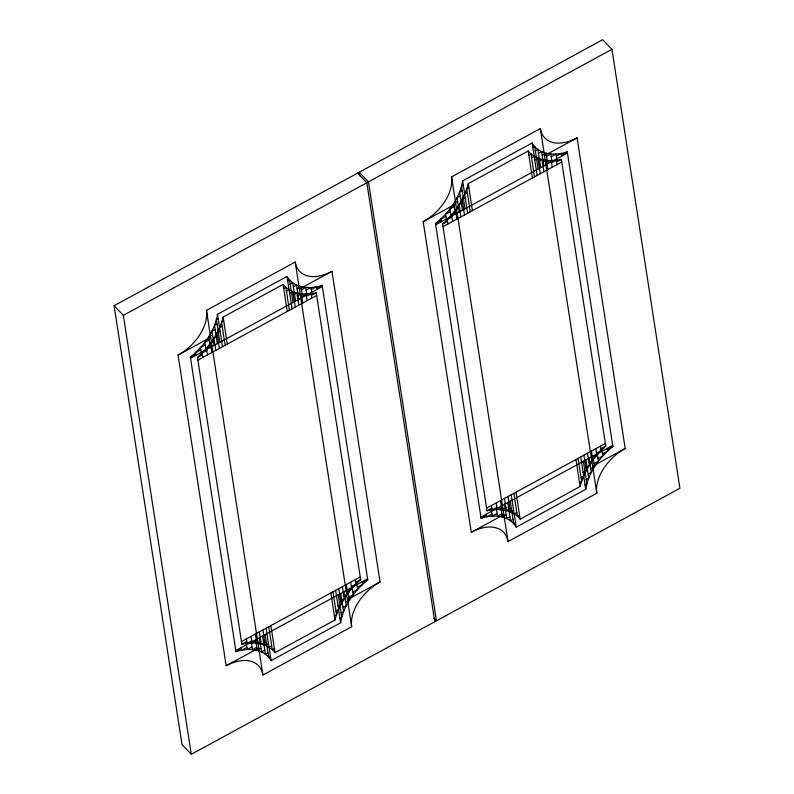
<?xml version="1.0" encoding="UTF-8"?>
<svg xmlns="http://www.w3.org/2000/svg" width="794" height="794" viewBox="0 0 794 794"><rect width="100%" height="100%" fill="white"/><g stroke="black" fill="none" stroke-linecap="round" stroke-linejoin="round"><path stroke-width="1.19" d="M217.516 314.275C214.727 331.485 203.671 346.313 190.362 357.062L235.987 651.745C247.917 647.636 264.194 648.5 271.131 660.618L340.626 622.784C343.405 605.574 354.461 590.746 367.771 579.997L322.156 285.314C310.226 289.423 293.949 288.559 287.011 276.441L217.516 314.275L222.499 346.71M462.634 180.824C459.855 198.034 448.799 212.861 435.479 223.61L481.104 518.293C493.034 514.184 509.311 515.038 516.249 527.166L585.744 489.332C588.533 472.122 599.579 457.294 612.899 446.536L567.273 151.862C555.343 155.971 539.066 155.108 532.129 142.989L462.634 180.824L467.616 213.258M223.114 317.084C219.144 332.845 209.378 346.621 197.488 357.469L241.882 644.252C253.326 641.572 267.201 642.932 275.052 652.628L335.028 619.975C338.998 604.214 348.755 590.438 360.645 579.59L316.25 292.807C304.817 295.487 290.932 294.127 283.081 284.431L223.114 317.084L227.292 344.1M468.232 183.632C464.262 199.393 454.505 213.169 442.605 224.017L487.01 510.8C498.443 508.12 512.329 509.48 520.169 519.177L580.146 486.524C584.116 470.763 593.882 456.987 605.772 446.139L561.368 159.356C549.934 162.036 536.059 160.676 528.209 150.979L468.232 183.632L472.41 210.648M114.088 305.72L602.696 39.7L611.956 49.307L679.912 488.28L191.304 754.3L182.044 744.693L114.088 305.72L123.348 315.327L191.304 754.3M123.348 315.327L611.956 49.307M206.46 310.345L295.219 262.02A39.065 24.425 -43.9 0 0 331.981 271.3L380.068 581.962A39.065 24.425 -43.9 0 0 351.682 626.714L262.913 675.039A39.065 24.425 -43.9 0 0 226.161 665.759L178.064 355.097A39.065 24.425 -43.9 0 0 206.46 310.345L262.913 675.039M451.578 176.893L540.347 128.568A39.065 24.425 -43.9 0 0 577.099 137.848L625.196 448.511A39.065 24.425 -43.9 0 0 596.8 493.253L508.031 541.587A39.065 24.425 -43.9 0 0 471.279 532.308L423.182 221.645A39.065 24.425 -43.9 0 0 451.578 176.893L508.031 541.587M218.221 318.811L216.385 319.803L219.869 342.283M287.706 280.977L289.542 279.984L293.016 302.454M463.339 185.359L461.513 186.352L464.986 208.832M532.834 147.525L534.66 146.533L538.134 169.003M217.05 324.101L214.519 325.48L217.338 343.663M290.207 284.282L292.738 282.902L295.547 301.085M462.177 190.649L459.637 192.029L462.455 210.212M535.325 150.83L537.856 149.451L540.674 167.623M223.739 321.153L221.595 322.324L225.149 345.271M283.716 288.51L285.86 287.339L289.413 310.285M468.857 187.702L466.713 188.873L470.266 211.819M528.834 155.048L530.978 153.887L534.531 176.834M215.134 329.47L211.938 331.207L214.142 345.4M293.353 286.882L296.549 285.145L298.743 299.338M460.262 196.019L457.066 197.756L459.26 211.948M538.471 153.431L541.667 151.694L543.87 165.886M219.541 327.624L222.191 326.185M286.455 291.2L289.105 289.75M464.659 194.173L467.319 192.734M531.573 157.748L534.223 156.299M212.504 334.8L208.703 336.874L210.341 347.474M297.105 288.738L300.906 286.674L302.544 297.274M457.622 201.348L453.821 203.423L455.458 214.023M542.223 155.287L546.024 153.222L547.661 163.822M220.097 331.227L216.97 332.934L219.362 348.417M289.661 293.353L292.797 291.646L295.199 307.129M465.224 197.775L462.088 199.483L464.48 214.966M534.789 159.902L537.915 158.195L540.317 173.678M178.064 355.097L210.638 337.361M299.407 289.036L331.981 271.3M423.182 221.645L455.756 203.909M544.525 155.584L577.099 137.848M209.189 340.021L204.852 342.383L206.003 349.836M301.392 289.83L305.73 287.458L306.881 294.911M454.307 206.569L449.97 208.931L451.121 216.385M546.51 156.368L550.847 154.006L552.009 161.46M217.477 336.239L213.894 338.184L215.779 350.362M293.314 294.951L296.887 293.006L298.772 305.184M462.594 202.788L459.021 204.733L460.907 216.911M538.431 161.5L542.014 159.554L543.9 171.732M205.259 345.033L200.455 347.653L201.2 352.447M306.147 290.108L310.94 287.497L311.685 292.291M450.377 211.581L445.573 214.201L446.317 218.995M551.264 156.656L556.068 154.046L556.802 158.84M214.36 341.152L210.37 343.326L211.8 352.536M297.353 295.973L301.333 293.8L302.762 303.01M459.478 207.7L455.498 209.874L456.917 219.084M542.471 162.522L546.451 160.348L547.88 169.559M200.783 349.747L195.602 352.576L196.019 355.265M311.268 289.602L316.449 286.773L316.866 289.473M445.9 216.296L440.72 219.124L441.136 221.814M556.386 156.15L561.566 153.321L561.993 156.021M190.362 357.062L195.83 354.084M210.777 345.926L206.43 348.288L207.462 354.898M301.73 296.4L306.077 294.038L307.099 300.648M316.687 288.291L322.156 285.314M435.479 223.61L440.958 220.633M455.895 212.464L451.558 214.837L452.58 221.447M546.858 162.949L551.195 160.587L552.217 167.197M561.805 154.84L567.273 151.862M190.55 358.253L322.344 286.495M435.668 224.791L567.462 153.043M206.777 350.482L202.123 353.022L202.807 357.429M306.415 296.231L311.069 293.701L311.754 298.117M451.895 217.03L447.24 219.571L447.925 223.977M551.542 162.78L556.187 160.249L556.872 164.666M197.488 357.469L202.401 354.799M311.347 295.477L316.25 292.807M442.605 224.017L447.518 221.337M556.465 162.026L561.368 159.356M197.895 360.109L316.657 295.447M443.022 226.647L561.785 161.996M241.475 641.612L360.238 576.95M486.593 508.16L605.365 443.499M241.882 644.252L246.795 641.582M355.742 582.26L360.645 579.59M487.01 510.8L491.913 508.13M600.86 448.809L605.772 446.139M251.718 640.827L247.073 643.358L246.388 638.942M351.365 586.577L356.02 584.037L355.335 579.63M496.846 507.366L492.191 509.907L491.506 505.49M596.483 453.126L601.137 450.585L600.453 446.178M235.798 650.564L367.592 578.806M480.916 517.112L612.71 445.355M235.987 651.745L241.455 648.767M256.402 640.659L252.065 643.021L251.043 636.411M347.365 591.133L351.702 588.771L350.68 582.161M362.302 582.975L367.771 579.997M481.104 518.293L486.573 515.316M501.52 507.207L497.183 509.569L496.161 502.959M592.483 457.681L596.82 455.319L595.798 448.709M607.42 449.523L612.899 446.536M246.874 647.457L241.684 650.286L241.267 647.586M357.36 587.312L362.54 584.483L362.124 581.794M491.992 514.006L486.811 516.834L486.394 514.135M602.477 453.85L607.658 451.032L607.241 448.332M260.789 641.086L256.809 643.259L255.38 634.049M343.782 595.907L347.762 593.733L346.343 584.523M505.907 507.634L501.927 509.808L500.498 500.597M588.9 462.455L592.88 460.282L591.461 451.071M251.996 646.951L247.192 649.561L246.448 644.768M352.883 592.026L357.687 589.406L356.943 584.612M497.113 513.5L492.31 516.11L491.575 511.316M598.001 458.575L602.805 455.954L602.06 451.161M264.829 642.108L261.246 644.053L259.36 631.875M340.666 600.82L344.239 598.875L342.353 586.697M509.946 508.656L506.374 510.602L504.488 498.424M585.783 467.368L589.356 465.423L587.471 453.245M256.75 647.239L252.403 649.601L251.251 642.148M348.953 597.038L353.29 594.676L352.139 587.223M501.868 513.778L497.53 516.14L496.379 508.696M594.071 463.587L598.408 461.225L597.257 453.771M226.161 665.759L258.735 648.023M347.494 599.698L380.068 581.962M471.279 532.308L503.853 514.572M592.622 466.247L625.196 448.511M268.471 643.706L265.345 645.413L262.943 629.93M338.036 605.832L341.172 604.125L338.78 588.642M513.589 510.254L510.463 511.961L508.061 496.478M583.163 472.38L586.29 470.673L583.898 455.19M261.037 648.321L257.236 650.385L255.599 639.785M345.638 602.259L349.439 600.185L347.802 589.585M506.155 514.869L502.354 516.934L500.716 506.334M590.756 468.807L594.557 466.733L592.919 456.133M269.027 647.309L271.687 645.859M335.941 610.874L338.601 609.435M514.155 513.857L516.805 512.408M581.059 477.422L583.719 475.983M264.789 650.177L261.593 651.914L259.39 637.721M342.998 607.589L346.194 605.852L344.001 591.659M509.907 516.725L506.711 518.462L504.518 504.269M588.126 474.137L591.312 472.4L589.118 458.207M274.426 648.559L272.282 649.72L268.729 626.774M334.403 615.906L336.537 614.735L332.994 591.788M519.544 515.098L517.4 516.269L513.847 493.322M579.521 482.444L581.665 481.283L578.111 458.337M267.935 652.777L265.404 654.157L262.586 635.974M341.083 612.958L343.613 611.579L340.805 593.396M513.053 519.326L510.522 520.705L507.703 502.523M586.2 479.507L588.741 478.127L585.922 459.944M270.426 656.082L268.6 657.075L265.117 634.605M339.921 618.248L341.748 617.256L338.274 594.775M515.544 522.631L513.718 523.623L510.244 501.143M585.039 484.797L586.865 483.804L583.391 461.324M357.578 173.152L366.838 182.759L434.794 621.732M433.901 618.228L436.422 620.848L368.466 181.876L359.206 172.268L359.771 175.931M540.347 128.568L596.8 493.253M532.129 142.989L537.181 175.385M580.761 456.897L585.744 489.332M528.209 150.979L532.387 177.995M575.968 459.508L580.146 486.524M515.991 492.161L520.169 519.177M511.197 494.771L516.249 527.166M295.219 262.02L351.682 626.714M287.011 276.441L292.063 308.836M335.644 590.349L340.626 622.784M283.081 284.431L287.269 311.447M330.85 592.959L335.028 619.975M270.873 625.612L275.052 652.628M266.079 628.223L271.131 660.618"/></g></svg>
